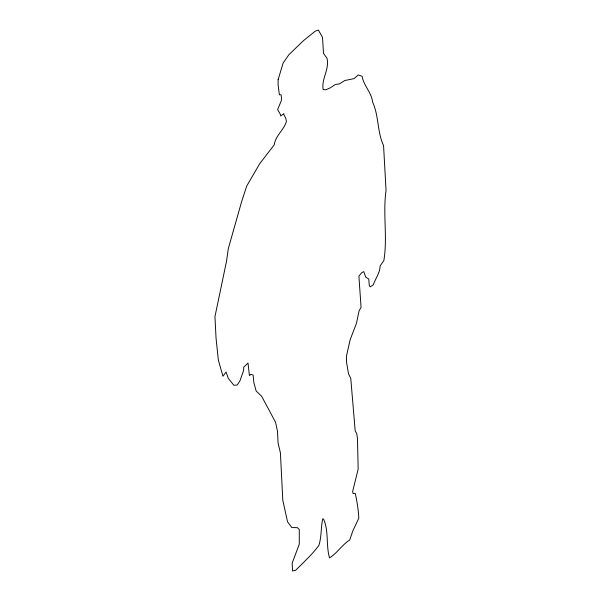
<?xml version="1.0" encoding="UTF-8"?>
<svg xmlns="http://www.w3.org/2000/svg" width="601" height="601" viewBox="0 0 601 601"><rect width="100%" height="100%" fill="white"/><g stroke="black" fill="none" stroke-linecap="round" stroke-linejoin="round"><path stroke-width="0.9" d="M278.128 79.648L278.09 84.696L279.39 94.748L281.05 94.748L281.478 98.091L281.328 100.735L277.602 109.555L280.607 114.829L280.667 116.023L283.86 113.627L283.912 114.821L285.723 118.096L286.429 121.477C283.95 130.011 275.341 135.743 274.311 144.728L259.67 163.78L246.673 186.13L241.617 201.681L228.32 248.536L226.509 261.3L214.955 316.599L216.044 338.16L218.321 359.961L222.941 376.249L226.081 372.019L228.29 378.345L233.887 385.249L237.23 385.023L239.987 380.733L243.563 370.644L243.751 367.106L248.018 363.079L249.415 375.61L250.835 374.265L253.111 375.054L253.877 382.709L256.169 391.003L261.638 396.277L275.558 422.263L277.489 431.225L278.083 443.095L280.419 452.884L282.786 500.107L287.541 521.841L291.861 527.565L297.367 527.663L299.29 529.519L299.275 544.213L292.161 563.182L292.544 570.95L295.624 570.281C303.7 562.281 312.114 554.528 318.898 545.392C321.655 536.738 320.799 527.453 322.752 518.753L323.616 519.196C328.95 531.246 325.84 545.272 329.528 557.893C337.123 553.236 342.029 544.807 349.684 540.029L352.915 530.706L358.805 518.227C358.429 509.881 356.964 501.302 355.259 493.316L353.035 493.534L352.667 491.363L358.173 469.103L357.467 438.399L356.701 433.404L355.199 431.007L350.759 378.284L348.49 373.807L346.522 362.02L346.469 356.1L350.158 339.715L356.521 323.12L359.09 310.762L361.066 307.366L358.895 276.054L361.945 272.523L363.778 271.66L365.671 277.084L368.721 278.969L369.33 285.603L370.201 286.872L373.311 284.776C375.49 278.458 380.057 272.779 380.14 265.89L383.889 260.473C387.675 237.2 382.717 213.558 386.045 190.404L383.558 145.51C377.082 131.784 378.976 115.963 372.62 102.072C371.568 92.426 363.515 85.552 362.125 76.267L358.271 74.967L354.064 78.633L344.876 80.504L339.295 83.93L335.493 84.418L330.174 87.896L325.877 89.782L323.135 89.579C321.295 78.453 329.633 69.633 326.997 58.222L323.503 53.406L322.542 37.412L318.372 30.05L315.119 31.237L303.407 40.71L288.856 54.759L283.154 62.97L278.128 79.648"/></g></svg>
